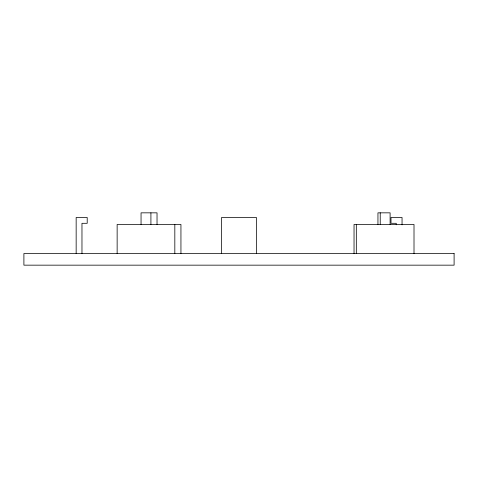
<?xml version="1.0" encoding="UTF-8"?>
<svg xmlns="http://www.w3.org/2000/svg" width="478" height="478" viewBox="0 0 478 478"><rect width="100%" height="100%" fill="white"/><g stroke="black" fill="none" stroke-linecap="round" stroke-linejoin="round"><path stroke-width="0.72" d="M414.008 253.531L414.008 224.469L354.037 224.469L354.037 253.531M402.052 224.845L402.052 217.49L391.004 217.49L391.004 223.304L396.238 223.304L396.238 224.78M390.102 224.469L390.102 212.841L377.949 212.841L377.949 224.469M380.231 212.841L380.231 224.469M356.325 224.469L356.325 253.531M256.441 253.531L256.441 217.49L221.559 217.49L221.559 253.531M180.941 253.531L180.941 224.469L117.14 224.469L117.14 253.531M174.823 224.469L174.823 253.531M157.029 224.469L157.029 212.841L141.052 212.841L141.052 224.469M150.917 212.841L150.917 224.469M81.971 253.531L81.971 223.304L87.205 223.304L87.205 217.49L76.157 217.49L76.157 253.531M454.1 253.531L23.9 253.531L23.9 265.159L454.1 265.159L454.1 253.531"/></g></svg>
